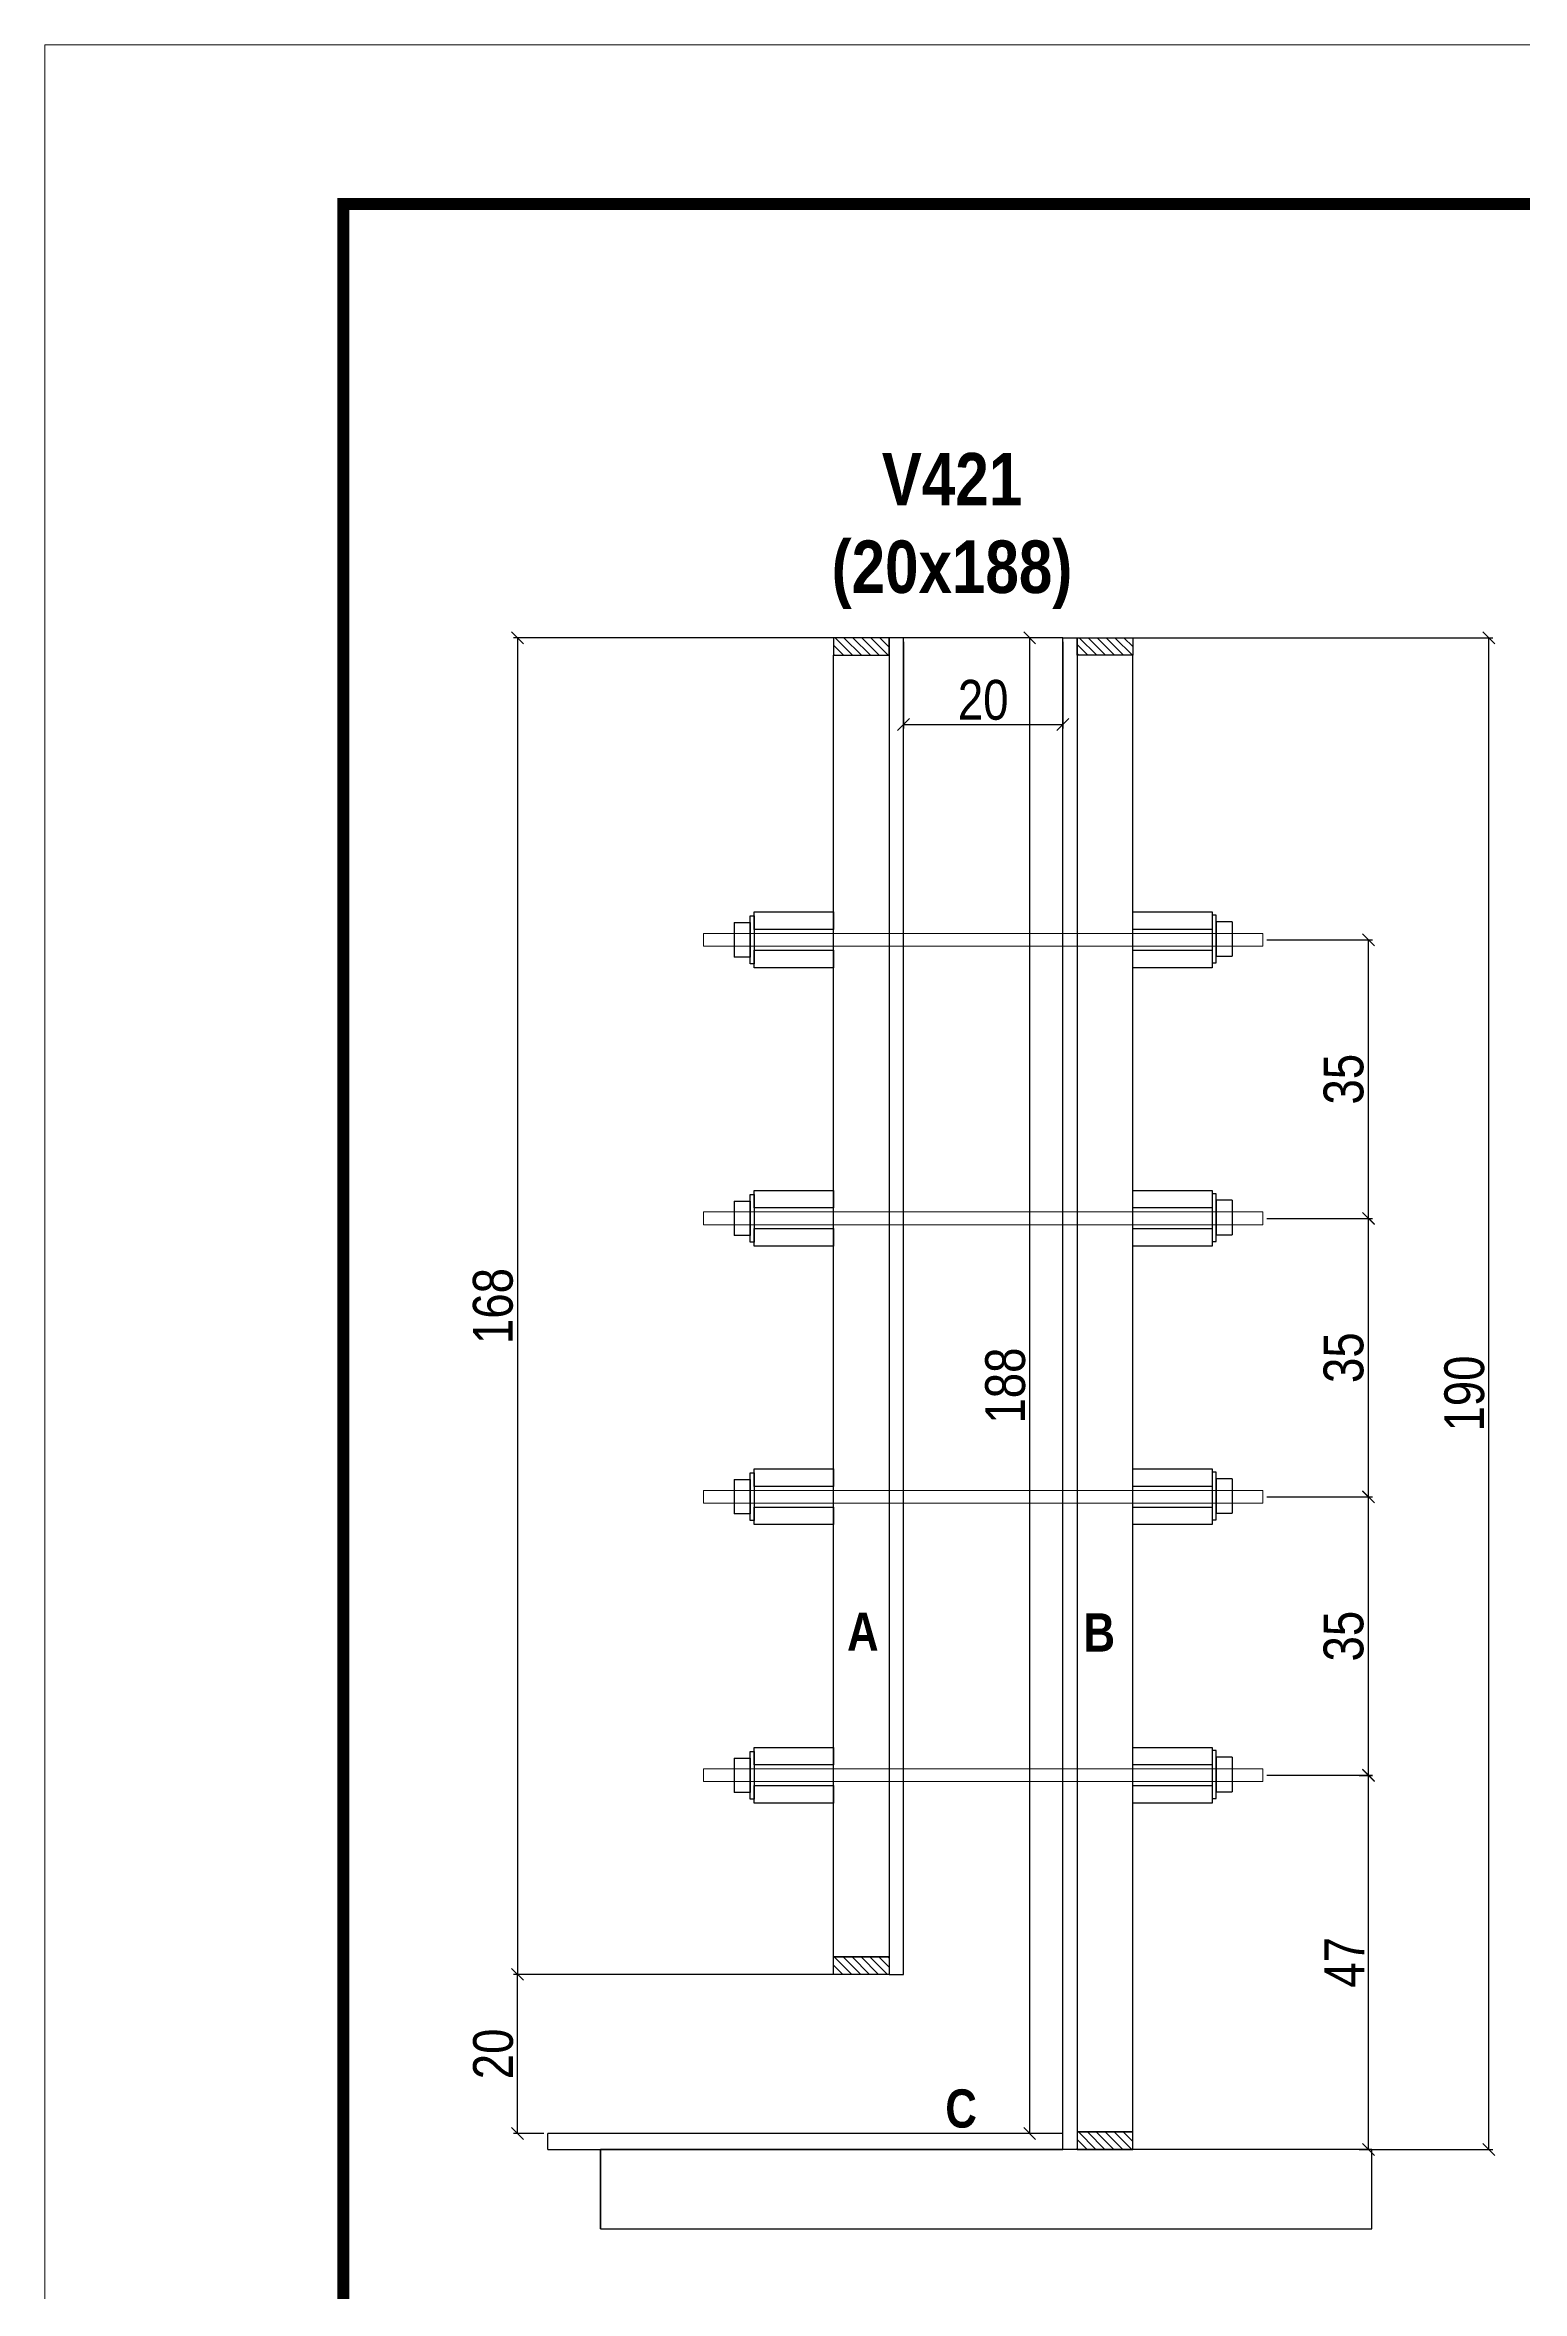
# Model space of a CAD drawing. Extents: x -3394 to 16474, y -5031 to 14397.
# Drawn here: x 5857 to 6229, y 9238 to 9802 of the extents above; entities that cross this region are included whole.
import ezdxf

# ---------------------------------------------------------------- set-up
doc = ezdxf.new("R2010")
doc.units = 0
doc.linetypes.add('DASHED', pattern=[0.75, 0.5, -0.25])
doc.layers.get('0').update_dxf_attribs({"linetype": 'CONTINUOUS'})
doc.layers.get('Defpoints').update_dxf_attribs({"linetype": 'CONTINUOUS'})
for name, color, linetype in [('1HACHURA MADEIRAS', 1, 'CONTINUOUS'), ('barrote', 251, 'CONTINUOUS'), ('COTA', 241, 'CONTINUOUS'), ('detalhes', 4, 'CONTINUOUS'), ('NOMENCLATURA', 7, 'CONTINUOUS'), ('Painéis', 200, 'CONTINUOUS'), ('presilha', 1, 'CONTINUOUS'), ('SARR_2.2x7', 40, 'CONTINUOUS'), ('SARR_3.5x7', 81, 'CONTINUOUS')]:
    doc.layers.add(name, color=color, linetype=linetype)
for name, color, linetype, lineweight in [('CONCRETO', 251, 'CONTINUOUS', 25), ('Folhas', 255, 'CONTINUOUS', 9), ('SARRAFO DE PRESSAO', 251, 'DASHED', 9), ('SCO-___-LAJ', 2, 'CONTINUOUS', 0)]:
    doc.layers.add(name, color=color, linetype=linetype, lineweight=lineweight)
doc.styles.add('COTA TECNICA 2X', font='techl___.ttf', dxfattribs={"height": 10})
doc.styles.add('TECNICA', font='techb___.ttf', dxfattribs={"height": 10})
doc.dimstyles.new('SECAO', dxfattribs={"dimscale": 0.333333, "dimtxt": 5, "dimasz": 9, "dimexe": 3, "dimexo": 3, "dimgap": 3, "dimtad": 1, "dimdec": 1, "dimlfac": 0.5, "dimzin": 12, "dimdsep": 46, "dimtxsty": 'COTA TECNICA 2X', "dimblk1": 'OBLIQUE', "dimblk2": 'OBLIQUE', "dimsah": 1, "dimcen": 0.9, "dimclrd": 4, "dimclre": 4, "dimclrt": 240, "dimadec": 1, "dimazin": 3, "dimtfac": 1, "dimtdec": 1, "dimtmove": 0, "dimatfit": 3, "dimfxl": 1, "dimtolj": 1, "dimtzin": 12, "dimarcsym": 0})

# ---------------------------------------------------------------- blocks, each defined once
blk = doc.blocks.new('9999999999')
at = {"layer": 'Folhas'}
blk.add_lwpolyline([(98138.98, 34190.21), (99623.98, 34190.21), (99623.98, 35240.21), (98138.98, 35240.21)], close=True, dxfattribs=at)
at = {"layer": 'Folhas', "color": 30, "const_width": 3}
blk.add_lwpolyline([(98213.98, 34230.21), (99583.98, 34230.21), (99583.98, 35200.21), (98213.98, 35200.21)], close=True, dxfattribs=at)
blk = doc.blocks.new('_Oblique')
at = {"color": 0, "linetype": 'ByBlock', "lineweight": -2}
blk.add_line((-0.5, -0.5), (0.5, 0.5), dxfattribs=at)
blk = doc.blocks.new('*D1049')
at = {"layer": 'COTA', "color": 4, "lineweight": -2, "transparency": 16777216}
for p, q in [((6003.33, 9317.24), (5975.03, 9317.24)), ((5976.03, 9277.24), (5976.03, 9317.24)), ((5982.61, 9277.24), (5975.03, 9277.24))]:
    blk.add_line(p, q, dxfattribs=at)
at = {"layer": 'Defpoints', "color": 0, "transparency": 16777216}
for p in [(5976.03, 9317.24), (6004.33, 9317.24), (5983.61, 9277.24)]:
    blk.add_point(p, dxfattribs=at)
at = {"layer": 'COTA', "color": 4, "lineweight": -2, "transparency": 16777216, "xscale": 3, "yscale": 3, "zscale": 3}
for p, rotation in [((5976.03, 9317.24), 90), ((5976.03, 9277.24), 270)]:
    blk.add_blockref('_Oblique', p, dxfattribs=dict(at, rotation=rotation))
at = {"layer": 'COTA', "color": 240, "transparency": 16777216, "insert": (5969.92, 9297.24), "char_height": 10, "attachment_point": 5, "rotation": 90, "style": 'COTA TECNICA 2X'}
blk.add_mtext('\\A1;20', dxfattribs=at)
blk = doc.blocks.new('*D1050')
at = {"layer": 'COTA', "color": 4, "lineweight": -2, "transparency": 16777216}
for p, q in [((6117.68, 9653.24), (6221.22, 9653.24)), ((6220.22, 9273.24), (6220.22, 9653.24)), ((6187.63, 9273.24), (6221.22, 9273.24))]:
    blk.add_line(p, q, dxfattribs=at)
at = {"layer": 'Defpoints', "color": 0, "transparency": 16777216}
for p in [(6116.68, 9653.24), (6220.22, 9653.24), (6186.63, 9273.24)]:
    blk.add_point(p, dxfattribs=at)
at = {"layer": 'COTA', "color": 4, "lineweight": -2, "transparency": 16777216, "xscale": 3, "yscale": 3, "zscale": 3}
for p, rotation in [((6220.22, 9653.24), 90), ((6220.22, 9273.24), 270)]:
    blk.add_blockref('_Oblique', p, dxfattribs=dict(at, rotation=rotation))
at = {"layer": 'COTA', "color": 240, "transparency": 16777216, "insert": (6214.09, 9463.24), "char_height": 10, "attachment_point": 5, "rotation": 90, "style": 'COTA TECNICA 2X'}
blk.add_mtext('\\A1;190', dxfattribs=at)
blk = doc.blocks.new('*D1051')
at = {"layer": 'COTA', "color": 4, "lineweight": -2, "transparency": 16777216}
for p, q in [((6068.48, 9653.24), (5974.99, 9653.24)), ((5975.99, 9653.24), (5975.99, 9317.24)), ((6068.48, 9317.24), (5974.99, 9317.24))]:
    blk.add_line(p, q, dxfattribs=at)
at = {"layer": 'Defpoints', "color": 0, "transparency": 16777216}
for p in [(6069.48, 9653.24), (5975.99, 9317.24), (6069.48, 9317.24)]:
    blk.add_point(p, dxfattribs=at)
at = {"layer": 'COTA', "color": 4, "lineweight": -2, "transparency": 16777216, "xscale": 3, "yscale": 3, "zscale": 3}
for p, rotation in [((5975.99, 9653.24), 90), ((5975.99, 9317.24), 270)]:
    blk.add_blockref('_Oblique', p, dxfattribs=dict(at, rotation=rotation))
at = {"layer": 'COTA', "color": 240, "transparency": 16777216, "insert": (5969.87, 9485.24), "char_height": 10, "attachment_point": 5, "rotation": 90, "style": 'COTA TECNICA 2X'}
blk.add_mtext('\\A1;168', dxfattribs=at)
blk = doc.blocks.new('*D1052')
at = {"layer": 'COTA', "color": 4, "lineweight": -2, "transparency": 16777216}
for p, q in [((6164.39, 9367.28), (6190.94, 9367.28)), ((6189.94, 9273.24), (6189.94, 9367.28)), ((6187.63, 9273.24), (6190.94, 9273.24))]:
    blk.add_line(p, q, dxfattribs=at)
at = {"layer": 'Defpoints', "color": 0, "transparency": 16777216}
for p in [(6163.39, 9367.28), (6189.94, 9367.28), (6186.63, 9273.24)]:
    blk.add_point(p, dxfattribs=at)
at = {"layer": 'COTA', "color": 4, "lineweight": -2, "transparency": 16777216, "xscale": 3, "yscale": 3, "zscale": 3}
for p, rotation in [((6189.94, 9367.28), 90), ((6189.94, 9273.24), 270)]:
    blk.add_blockref('_Oblique', p, dxfattribs=dict(at, rotation=rotation))
at = {"layer": 'COTA', "color": 240, "transparency": 16777216, "insert": (6183.87, 9320.26), "char_height": 10, "attachment_point": 5, "rotation": 90, "style": 'COTA TECNICA 2X'}
blk.add_mtext('\\A1;47', dxfattribs=at)
blk = doc.blocks.new('*D1053')
at = {"layer": 'COTA', "color": 4, "lineweight": -2, "transparency": 16777216}
for p, q in [((6164.39, 9437.28), (6190.94, 9437.28)), ((6189.94, 9367.24), (6189.94, 9437.28)), ((6187.63, 9367.24), (6190.94, 9367.24))]:
    blk.add_line(p, q, dxfattribs=at)
at = {"layer": 'Defpoints', "color": 0, "transparency": 16777216}
for p in [(6163.39, 9437.28), (6189.94, 9437.28), (6186.63, 9367.24)]:
    blk.add_point(p, dxfattribs=at)
at = {"layer": 'COTA', "color": 4, "lineweight": -2, "transparency": 16777216, "xscale": 3, "yscale": 3, "zscale": 3}
for p, rotation in [((6189.94, 9437.28), 90), ((6189.94, 9367.24), 270)]:
    blk.add_blockref('_Oblique', p, dxfattribs=dict(at, rotation=rotation))
at = {"layer": 'COTA', "color": 240, "transparency": 16777216, "insert": (6183.72, 9402.26), "char_height": 10, "attachment_point": 5, "rotation": 90, "style": 'COTA TECNICA 2X'}
blk.add_mtext('\\A1;35', dxfattribs=at)
blk = doc.blocks.new('*D1054')
at = {"layer": 'COTA', "color": 4, "lineweight": -2, "transparency": 16777216}
for p, q in [((6073.08, 9652.24), (6073.08, 9630.45)), ((6113.08, 9652.24), (6113.08, 9630.45)), ((6073.08, 9631.45), (6113.08, 9631.45))]:
    blk.add_line(p, q, dxfattribs=at)
at = {"layer": 'Defpoints', "color": 0, "transparency": 16777216}
for p in [(6073.08, 9653.24), (6113.08, 9653.24), (6113.08, 9631.45)]:
    blk.add_point(p, dxfattribs=at)
at = {"layer": 'COTA', "color": 4, "lineweight": -2, "transparency": 16777216, "xscale": 3, "yscale": 3, "zscale": 3, "rotation": 180}
blk.add_blockref('_Oblique', (6073.08, 9631.45), dxfattribs=at)
at = {"layer": 'COTA', "color": 4, "lineweight": -2, "transparency": 16777216, "xscale": 3, "yscale": 3, "zscale": 3}
blk.add_blockref('_Oblique', (6113.08, 9631.45), dxfattribs=at)
at = {"layer": 'COTA', "color": 240, "transparency": 16777216, "insert": (6093.08, 9637.56), "char_height": 10, "attachment_point": 5, "style": 'COTA TECNICA 2X'}
blk.add_mtext('\\A1;20', dxfattribs=at)
blk = doc.blocks.new('*D1055')
at = {"layer": 'COTA', "color": 4, "lineweight": -2, "transparency": 16777216}
for p, q in [((6164.39, 9507.28), (6190.94, 9507.28)), ((6189.94, 9437.24), (6189.94, 9507.28)), ((6187.63, 9437.24), (6190.94, 9437.24))]:
    blk.add_line(p, q, dxfattribs=at)
at = {"layer": 'Defpoints', "color": 0, "transparency": 16777216}
for p in [(6163.39, 9507.28), (6189.94, 9507.28), (6186.63, 9437.24)]:
    blk.add_point(p, dxfattribs=at)
at = {"layer": 'COTA', "color": 4, "lineweight": -2, "transparency": 16777216, "xscale": 3, "yscale": 3, "zscale": 3}
for p, rotation in [((6189.94, 9507.28), 90), ((6189.94, 9437.24), 270)]:
    blk.add_blockref('_Oblique', p, dxfattribs=dict(at, rotation=rotation))
at = {"layer": 'COTA', "color": 240, "transparency": 16777216, "insert": (6183.72, 9472.26), "char_height": 10, "attachment_point": 5, "rotation": 90, "style": 'COTA TECNICA 2X'}
blk.add_mtext('\\A1;35', dxfattribs=at)
blk = doc.blocks.new('*D1056')
at = {"layer": 'COTA', "color": 4, "lineweight": -2, "transparency": 16777216}
for p, q in [((6164.39, 9577.28), (6190.94, 9577.28)), ((6189.94, 9507.24), (6189.94, 9577.28)), ((6187.63, 9507.24), (6190.94, 9507.24))]:
    blk.add_line(p, q, dxfattribs=at)
at = {"layer": 'Defpoints', "color": 0, "transparency": 16777216}
for p in [(6163.39, 9577.28), (6189.94, 9577.28), (6186.63, 9507.24)]:
    blk.add_point(p, dxfattribs=at)
at = {"layer": 'COTA', "color": 4, "lineweight": -2, "transparency": 16777216, "xscale": 3, "yscale": 3, "zscale": 3}
for p, rotation in [((6189.94, 9577.28), 90), ((6189.94, 9507.24), 270)]:
    blk.add_blockref('_Oblique', p, dxfattribs=dict(at, rotation=rotation))
at = {"layer": 'COTA', "color": 240, "transparency": 16777216, "insert": (6183.72, 9542.26), "char_height": 10, "attachment_point": 5, "rotation": 90, "style": 'COTA TECNICA 2X'}
blk.add_mtext('\\A1;35', dxfattribs=at)
blk = doc.blocks.new('*D1057')
at = {"layer": 'COTA', "color": 4, "lineweight": -2, "transparency": 16777216}
for p, q in [((6112.08, 9653.24), (6103.77, 9653.24)), ((6104.77, 9277.24), (6104.77, 9653.24)), ((6112.08, 9277.24), (6103.77, 9277.24))]:
    blk.add_line(p, q, dxfattribs=at)
at = {"layer": 'Defpoints', "color": 0, "transparency": 16777216}
for p in [(6104.77, 9653.24), (6113.08, 9653.24), (6113.08, 9277.24)]:
    blk.add_point(p, dxfattribs=at)
at = {"layer": 'COTA', "color": 4, "lineweight": -2, "transparency": 16777216, "xscale": 3, "yscale": 3, "zscale": 3}
for p, rotation in [((6104.77, 9653.24), 90), ((6104.77, 9277.24), 270)]:
    blk.add_blockref('_Oblique', p, dxfattribs=dict(at, rotation=rotation))
at = {"layer": 'COTA', "color": 240, "transparency": 16777216, "insert": (6098.67, 9465.24), "char_height": 10, "attachment_point": 5, "rotation": 90, "style": 'COTA TECNICA 2X'}
blk.add_mtext('\\A1;188', dxfattribs=at)

msp = doc.modelspace()

# ---------------------------------------------------------------- hatches: boundary and pattern name
at = {"layer": 'SARR_2.2x7'}
h = msp.add_hatch(dxfattribs=at)
h.set_pattern_fill('ANSI31', color=256, scale=0.5, angle=90)
h.set_pattern_definition([(135, (39870.8745, -113863.3344), (-1.122532015, -1.122532015), [])])
h.paths.add_polyline_path([(6055.48, 9653.24), (6055.48, 9648.84), (6069.48, 9648.84), (6069.48, 9653.24)])
h = msp.add_hatch(dxfattribs=at)
h.set_pattern_fill('ANSI31', color=256, scale=0.5, angle=90)
h.set_pattern_definition([(135, (39882.8745, -113863.3344), (-1.122532015, -1.122532015), [])])
h.paths.add_polyline_path([(6116.68, 9653.24), (6116.68, 9648.84), (6130.68, 9648.84), (6130.68, 9653.24)])
h = msp.add_hatch(dxfattribs=at)
h.set_pattern_fill('ANSI31', color=256, scale=0.5, angle=90)
h.set_pattern_definition([(135, (39870.8745, -113826.9344), (-1.122532015, -1.122532015), [])])
h.paths.add_polyline_path([(6069.48, 9317.24), (6069.48, 9321.64), (6055.48, 9321.64), (6055.48, 9317.24)])
h = msp.add_hatch(dxfattribs=at)
h.set_pattern_fill('ANSI31', color=256, scale=0.5, angle=90)
h.set_pattern_definition([(135, (39882.8745, -113870.9344), (-1.122532015, -1.122532015), [])])
h.paths.add_polyline_path([(6130.68, 9273.24), (6130.68, 9277.64), (6116.68, 9277.64), (6116.68, 9273.24)])

# ---------------------------------------------------------------- linework, layer by layer
at = {"layer": '1HACHURA MADEIRAS', "elevation": 0}
for points in [[(6035.48, 9584.29), (6055.48, 9584.29), (6055.48, 9579.89), (6035.48, 9579.89)], [(6130.68, 9584.29), (6150.68, 9584.29), (6150.68, 9579.89), (6130.68, 9579.89)], [(6035.48, 9574.69), (6055.48, 9574.69), (6055.48, 9570.29), (6035.48, 9570.29)], [(6130.68, 9574.69), (6150.68, 9574.69), (6150.68, 9570.29), (6130.68, 9570.29)], [(6035.48, 9514.29), (6055.48, 9514.29), (6055.48, 9509.89), (6035.48, 9509.89)], [(6130.68, 9514.29), (6150.68, 9514.29), (6150.68, 9509.89), (6130.68, 9509.89)], [(6035.48, 9504.69), (6055.48, 9504.69), (6055.48, 9500.29), (6035.48, 9500.29)], [(6130.68, 9504.69), (6150.68, 9504.69), (6150.68, 9500.29), (6130.68, 9500.29)], [(6035.48, 9444.29), (6055.48, 9444.29), (6055.48, 9439.89), (6035.48, 9439.89)], [(6130.68, 9444.29), (6150.68, 9444.29), (6150.68, 9439.89), (6130.68, 9439.89)], [(6035.48, 9434.69), (6055.48, 9434.69), (6055.48, 9430.29), (6035.48, 9430.29)], [(6130.68, 9434.69), (6150.68, 9434.69), (6150.68, 9430.29), (6130.68, 9430.29)], [(6035.48, 9374.29), (6055.48, 9374.29), (6055.48, 9369.89), (6035.48, 9369.89)], [(6130.68, 9374.29), (6150.68, 9374.29), (6150.68, 9369.89), (6130.68, 9369.89)], [(6035.48, 9364.69), (6055.48, 9364.69), (6055.48, 9360.29), (6035.48, 9360.29)], [(6130.68, 9364.69), (6150.68, 9364.69), (6150.68, 9360.29), (6130.68, 9360.29)]]:
    msp.add_lwpolyline(points, close=True, dxfattribs=at)
at = {"layer": 'barrote', "elevation": 0}
msp.add_lwpolyline([(5996.88, 9253.24), (6190.79, 9253.24), (6190.79, 9273.24), (5996.88, 9273.24)], close=True, dxfattribs=at)
at = {"layer": 'CONCRETO', "linetype": 'Continuous'}
for p, q in [((6113.08, 9653.24), (6073.08, 9653.24)), ((6069.48, 9317.24), (6004.33, 9317.24))]:
    msp.add_line(p, q, dxfattribs=at)
at = {"layer": 'detalhes', "color": 250}
msp.add_line((5996.88, 9253.24), (5996.88, 9273.24), dxfattribs=at)
at = {"layer": 'Painéis', "linetype": 'Continuous'}
msp.add_line((5983.61, 9273.24), (5983.61, 9277.24), dxfattribs=at)
at = {"layer": 'Painéis', "linetype": 'Continuous', "elevation": 0}
for points in [[(6069.48, 9653.24), (6069.48, 9317.24), (6073.08, 9317.24), (6073.08, 9653.24)], [(6116.68, 9653.24), (6116.68, 9273.24), (6113.08, 9273.24), (6113.08, 9653.24)]]:
    msp.add_lwpolyline(points, close=True, dxfattribs=at)
at = {"layer": 'Painéis', "linetype": 'Continuous'}
msp.add_lwpolyline([(5983.61, 9273.24), (6113.08, 9273.24), (6113.08, 9277.24), (5983.61, 9277.24)], dxfattribs=at)
at = {"layer": 'presilha'}
for p, q in [((6034.48, 9583.29), (6035.48, 9583.29)), ((6034.48, 9571.29), (6034.48, 9583.29)), ((6035.48, 9583.29), (6035.48, 9571.29)), ((6151.68, 9583.48), (6150.68, 9583.48)), ((6150.68, 9583.48), (6150.68, 9571.48)), ((6151.68, 9571.48), (6151.68, 9583.48)), ((6155.68, 9581.81), (6151.68, 9581.81)), ((6151.68, 9581.81), (6151.68, 9573.15)), ((6155.68, 9581.81), (6155.68, 9573.15)), ((6030.48, 9581.62), (6034.48, 9581.62)), ((6030.48, 9581.62), (6030.48, 9572.96)), ((6034.48, 9581.62), (6034.48, 9572.96)), ((6034.48, 9572.96), (6030.48, 9572.96)), ((6035.48, 9571.29), (6034.48, 9571.29)), ((6150.68, 9571.48), (6151.68, 9571.48)), ((6151.68, 9573.15), (6155.68, 9573.15)), ((6030.48, 9511.62), (6034.48, 9511.62)), ((6030.48, 9511.62), (6030.48, 9502.96)), ((6034.48, 9513.29), (6035.48, 9513.29)), ((6034.48, 9501.29), (6034.48, 9513.29)), ((6034.48, 9511.62), (6034.48, 9502.96)), ((6035.48, 9513.29), (6035.48, 9501.29)), ((6151.68, 9513.48), (6150.68, 9513.48)), ((6150.68, 9513.48), (6150.68, 9501.48)), ((6151.68, 9501.48), (6151.68, 9513.48)), ((6155.68, 9511.81), (6151.68, 9511.81)), ((6151.68, 9511.81), (6151.68, 9503.15)), ((6155.68, 9511.81), (6155.68, 9503.15)), ((6034.48, 9502.96), (6030.48, 9502.96)), ((6151.68, 9503.15), (6155.68, 9503.15)), ((6035.48, 9501.29), (6034.48, 9501.29)), ((6150.68, 9501.48), (6151.68, 9501.48)), ((6030.48, 9441.62), (6034.48, 9441.62)), ((6030.48, 9441.62), (6030.48, 9432.96)), ((6034.48, 9443.29), (6035.48, 9443.29)), ((6034.48, 9431.29), (6034.48, 9443.29)), ((6034.48, 9441.62), (6034.48, 9432.96)), ((6035.48, 9443.29), (6035.48, 9431.29)), ((6151.68, 9443.48), (6150.68, 9443.48)), ((6150.68, 9443.48), (6150.68, 9431.48)), ((6151.68, 9431.48), (6151.68, 9443.48)), ((6155.68, 9441.81), (6151.68, 9441.81)), ((6151.68, 9441.81), (6151.68, 9433.15)), ((6155.68, 9441.81), (6155.68, 9433.15)), ((6034.48, 9432.96), (6030.48, 9432.96)), ((6035.48, 9431.29), (6034.48, 9431.29)), ((6150.68, 9431.48), (6151.68, 9431.48)), ((6151.68, 9433.15), (6155.68, 9433.15)), ((6034.48, 9373.29), (6035.48, 9373.29)), ((6034.48, 9361.29), (6034.48, 9373.29)), ((6035.48, 9373.29), (6035.48, 9361.29)), ((6151.68, 9373.48), (6150.68, 9373.48)), ((6150.68, 9373.48), (6150.68, 9361.48)), ((6151.68, 9361.48), (6151.68, 9373.48)), ((6030.48, 9371.62), (6034.48, 9371.62)), ((6030.48, 9371.62), (6030.48, 9362.96)), ((6034.48, 9371.62), (6034.48, 9362.96)), ((6155.68, 9371.81), (6151.68, 9371.81)), ((6151.68, 9371.81), (6151.68, 9363.15)), ((6155.68, 9371.81), (6155.68, 9363.15)), ((6034.48, 9362.96), (6030.48, 9362.96)), ((6151.68, 9363.15), (6155.68, 9363.15)), ((6035.48, 9361.29), (6034.48, 9361.29)), ((6150.68, 9361.48), (6151.68, 9361.48))]:
    msp.add_line(p, q, dxfattribs=at)
at = {"layer": 'SARR_2.2x7', "elevation": 0}
for points in [[(6069.48, 9653.24), (6055.48, 9653.24), (6055.48, 9648.84), (6069.48, 9648.84)], [(6116.68, 9653.24), (6130.68, 9653.24), (6130.68, 9648.84), (6116.68, 9648.84)], [(6069.48, 9317.24), (6055.48, 9317.24), (6055.48, 9321.64), (6069.48, 9321.64)], [(6116.68, 9273.24), (6130.68, 9273.24), (6130.68, 9277.64), (6116.68, 9277.64)]]:
    msp.add_lwpolyline(points, close=True, dxfattribs=at)
at = {"layer": 'SARR_3.5x7', "elevation": 0}
for points in [[(6055.48, 9648.84), (6069.48, 9648.84), (6069.48, 9321.64), (6055.48, 9321.64)], [(6130.68, 9648.84), (6116.68, 9648.84), (6116.68, 9277.64), (6130.68, 9277.64)]]:
    msp.add_lwpolyline(points, close=True, dxfattribs=at)
at = {"layer": 'SCO-___-LAJ', "color": 1, "elevation": 0}
for points in [[(6163.39, 9578.88), (6022.78, 9578.88), (6022.78, 9575.68), (6163.39, 9575.68)], [(6163.39, 9508.88), (6022.78, 9508.88), (6022.78, 9505.68), (6163.39, 9505.68)], [(6163.39, 9438.88), (6022.78, 9438.88), (6022.78, 9435.68), (6163.39, 9435.68)], [(6163.39, 9368.88), (6022.78, 9368.88), (6022.78, 9365.68), (6163.39, 9365.68)]]:
    msp.add_lwpolyline(points, close=True, dxfattribs=at)

# ---------------------------------------------------------------- block references
at = {"layer": 'SARRAFO DE PRESSAO', "color": 6, "linetype": 'ByBlock'}
msp.add_blockref('9999999999', (-92281.77, -25437.95), dxfattribs=at)

# ---------------------------------------------------------------- texts
at = {"layer": 'detalhes', "style": 'TECNICA'}
for s, p in [('A', (6058.86, 9398.59)), ('B', (6118.3, 9398.38)), ('C', (6083.56, 9278.72))]:
    msp.add_text(s, height=9.6, dxfattribs=at).set_placement(p)
at = {"layer": 'NOMENCLATURA', "insert": (6085.24, 9699.68), "char_height": 13.2, "attachment_point": 2, "style": 'TECNICA'}
msp.add_mtext_dynamic_manual_height_columns('V421\\P(20x188)', width=300.2766, gutter_width=1, heights=[0], dxfattribs=at)

# ---------------------------------------------------------------- dimensions: what is measured, and where the dimension line sits
at = {"layer": 'COTA'}
dim = msp.add_linear_dim(base=(5975.99, 9317.24), p1=(6069.48, 9653.24), p2=(6069.48, 9317.24), angle=90, dimstyle='SECAO', dxfattribs=at)
dim.commit()
dim.dimension.update_dxf_attribs({"geometry": '*D1051', "text_midpoint": (5975.99, 9485.24), "dimtype": 160})
dim = msp.add_linear_dim(base=(6113.08, 9631.45), p1=(6073.08, 9653.24), p2=(6113.08, 9653.24), dimstyle='SECAO', dxfattribs=at)
dim.commit()
dim.dimension.update_dxf_attribs({"geometry": '*D1054', "text_midpoint": (6093.08, 9637.56)})
for base, p1, p2, picture, middle in [((6104.77, 9653.24), (6113.08, 9277.24), (6113.08, 9653.24), '*D1057', (6098.67, 9465.24)), ((6220.22, 9653.24), (6186.63, 9273.24), (6116.68, 9653.24), '*D1050', (6214.09, 9463.24)), ((6189.94, 9577.28), (6186.63, 9507.24), (6163.39, 9577.28), '*D1056', (6183.72, 9542.26)), ((6189.94, 9507.28), (6186.63, 9437.24), (6163.39, 9507.28), '*D1055', (6183.72, 9472.26)), ((6189.94, 9437.28), (6186.63, 9367.24), (6163.39, 9437.28), '*D1053', (6183.72, 9402.26)), ((6189.94, 9367.28), (6186.63, 9273.24), (6163.39, 9367.28), '*D1052', (6183.87, 9320.26)), ((5976.03, 9317.24), (5983.61, 9277.24), (6004.33, 9317.24), '*D1049', (5969.92, 9297.24))]:
    dim = msp.add_linear_dim(base=base, p1=p1, p2=p2, angle=90, dimstyle='SECAO', dxfattribs=at)
    dim.commit()
    dim.dimension.update_dxf_attribs({"geometry": picture, "text_midpoint": middle})

doc.saveas('drawing.dxf')
